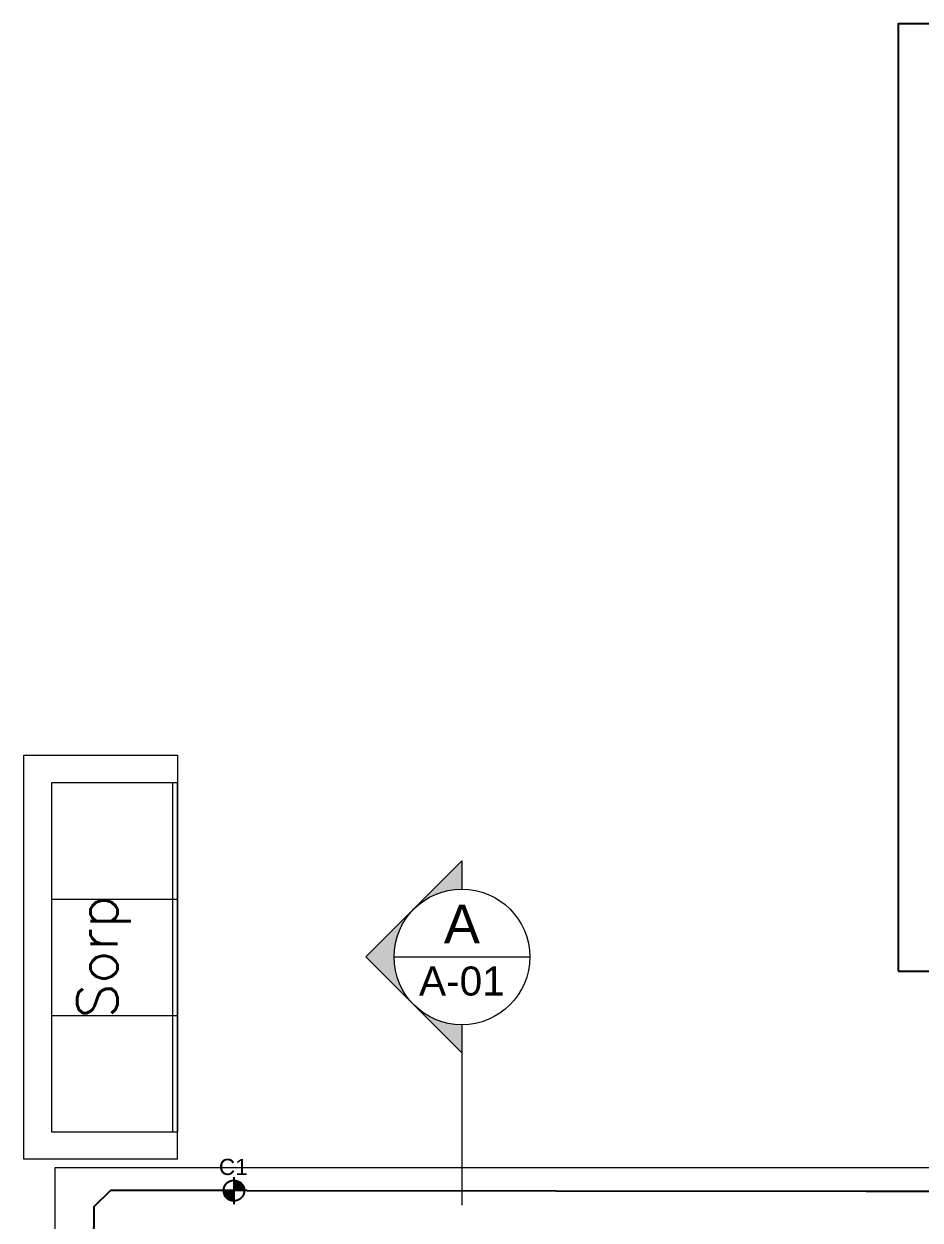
# Model space of a CAD drawing. Header units: millimetres. Extents: x 122681 to 489967, y 7796 to 82317.
# Drawn here: x 130043 to 135591, y 51612 to 59016 of the extents above; entities that cross this region are included whole.
import ezdxf
from ezdxf.enums import TextEntityAlignment as Align

# ---------------------------------------------------------------- set-up
doc = ezdxf.new("R2010")
doc.units = ezdxf.units.MM
doc.layers.add('Grunnur', color=252, linetype='Continuous', lineweight=18)
doc.layers.add('PDF2_HJ.L', color=7, linetype='Continuous', true_color=0xdcdcdc)
doc.layers.add('PDF_HJ.L', color=7, linetype='Continuous', true_color=0xdcdcdc)
doc.layers.add('PDF_R-SKYR-TEXTI', color=7, linetype='Continuous')
doc.layers.add('PDF_Text', color=7, linetype='Continuous')
doc.styles.add('ARIAL', font='txt', dxfattribs={"height": 0.2, "bigfont": 'ARIAL'})
doc.styles.add('PDF Arial', font='arial.ttf')
doc.styles.add('ROMANS', font='arial.ttf', dxfattribs={"height": 20})

msp = doc.modelspace()

# ---------------------------------------------------------------- hatches: boundary and pattern name
at = {"layer": 'Grunnur', "linetype": 'Continuous', "lineweight": 18}
h = msp.add_hatch(color=252, dxfattribs=at)
edge = h.paths.add_edge_path()
edge.add_line((132457.652196846, 52944.11696514684), (132754.6370449434, 52647.1321170494))
edge.add_line((132754.637044942, 52647.13211704894), (132754.637044942, 52821.10181324497))
edge.add_ellipse((132754.637044942, 53241.10181324427), major_axis=(-296.9848480975503, 296.9848480975502), ratio=0.9999999999998191, start_angle=90, end_angle=134.9999999999948, ccw=False)
edge = h.paths.add_edge_path()
edge.add_line((132160.6673487476, 53241.10181324427), (132457.652196845, 52944.11696514684))
edge.add_ellipse((132754.637044942, 53241.10181324427), major_axis=(-296.9848480974967, 296.9848480974964), ratio=1, start_angle=0, end_angle=90, ccw=False)
edge.add_line((132457.652196846, 53538.0866613417), (132160.6673487485, 53241.10181324427))
edge = h.paths.add_edge_path()
edge.add_line((132559.3706850759, 53639.80514957161), (132569.9056165835, 53618.29446876036))
edge.add_ellipse((132754.637044942, 53241.10181324427), major_axis=(-296.9848480973656, 296.9848480973654), ratio=0.9999999999985016, start_angle=314.9999999999571, end_angle=341.09346460229546, ccw=False)
edge.add_line((132754.637044942, 53661.10181324334), (132754.637044942, 53835.07150943937))
edge.add_line((132754.637044942, 53835.07150943913), (132559.3706850745, 53639.80514957137))
edge = h.paths.add_edge_path()
edge.add_ellipse((132754.637044942, 53241.10181324427), major_axis=(296.9848480994575, 296.9848480994575), ratio=0.9999999999933971, start_angle=431.0934646024378, end_angle=450, ccw=False)
edge.add_line((132569.9056165833, 53618.29446876013), (132559.3706850756, 53639.80514957137))
edge.add_line((132559.3706850759, 53639.80514957161), (132457.652196846, 53538.0866613417))

# ---------------------------------------------------------------- linework, layer by layer
at = {"color": 7, "linetype": 'Continuous', "lineweight": 25}
for p, q in [((130477.6489807305, 51696.38831905576), (130578.4622755982, 51796.21536380985)), ((131342.965233324, 51794.91840730781), (130578.4622755982, 51796.21536380985)), ((131424.9843689757, 51795.35862381202), (133341.1370645992, 51793.280791609)), ((133341.1370645992, 51793.280791609), (135257.2897602226, 51791.20295940599)), ((135257.2897602226, 51791.20295940599), (137007.2887313339, 51789.30530050556)), ((130465.5615362, 50210.46889938141), (130477.6489807305, 51696.38831905576))]:
    msp.add_line(p, q, dxfattribs=at)
at = {"layer": 'Grunnur', "color": 252, "linetype": 'Continuous', "lineweight": 18}
for p, q in [((130042.8097890013, 51989.52478978368), (130042.8097890013, 54489.52478978345)), ((130042.8097890013, 54489.52478978345), (130992.8097890013, 54489.52478978345)), ((130992.8097890013, 54489.52478978345), (130992.8097890013, 54319.52478978368)), ((130992.8097890013, 54319.52478978368), (130212.800695196, 54319.52478978368)), ((130212.8097890013, 54319.52478978368), (130212.8097890013, 52159.52478978368)), ((130962.8097890013, 54319.52478978368), (130962.8097890013, 52159.52478978368)), ((130992.8097890013, 52159.52478978368), (130992.8097890013, 54319.52478978368)), ((130992.8097890013, 54319.52478978368), (130992.8097890013, 52159.52478978368)), ((132160.6673487485, 53241.10181324474), (132754.6370449434, 53835.0715094396)), ((130212.8097890013, 53599.52478978345), (130992.8097890013, 53599.52478978345)), ((132334.6370449443, 53241.10181324474), (133174.637044942, 53241.10181324474)), ((130212.8097890013, 52879.52478978368), (130992.8097890013, 52879.52478978368)), ((132754.637044942, 52647.1321170494), (132754.637044942, 51705.4075471332)), ((130212.800695196, 52159.52478978368), (130992.8097890013, 52159.52478978368)), ((130992.8097890013, 51989.52478978368), (130992.8097890013, 52159.52478978368)), ((130992.8097890013, 51989.52478978368), (130042.8097890013, 51989.52478978368)), ((130234.3759120645, 51936.71339907571), (130234.3759120645, 41139.43167552519)), ((147439.0132117847, 51936.71339907571), (130234.3759120645, 51936.71339907571))]:
    msp.add_line(p, q, dxfattribs=at)
msp.add_lwpolyline([(132754.637044942, 52821.10181324567), (132754.637044942, 52647.1321170494), (132160.6673487476, 53241.10181324474), (132754.637044942, 53835.0715094396), (132754.637044942, 53661.10181324334)], dxfattribs=at)
msp.add_circle((132754.6370449434, 53241.10181324474), 419.9999999988, dxfattribs=at)
at = {"layer": 'PDF2_HJ.L', "lineweight": 25}
msp.add_lwpolyline([(135455.9381082747, 53152.42339077336), (142574.0948478747, 53152.42339077336), (142574.0948478747, 59016.48917937336), (135455.9381082747, 59016.48917937336)], close=True, dxfattribs=at)
at = {"layer": 'PDF_HJ.L', "lineweight": 25}
msp.add_lwpolyline([(135455.9381082747, 53152.42339077336), (142574.0948478747, 53152.42339077336), (142574.0948478747, 59016.48917937336), (135455.9381082747, 59016.48917937336)], close=True, dxfattribs=at)
at = {"layer": 'PDF_R-SKYR-TEXTI', "lineweight": 25}
for points in [[(131342.5261715596, 51877.99584693018), (131342.345998257, 51711.84212241806)], [(131424.9843689757, 51795.35862381202), (131258.8306444637, 51795.53879711461)]]:
    msp.add_lwpolyline(points, dxfattribs=at)
msp.add_circle((131342.965233324, 51794.91840730781), 64.02742473072077, dxfattribs=at)
at = {"layer": 'PDF_R-SKYR-TEXTI', "transparency": 33554559}
for points in [[(131342.4710867282, 51827.19725599654), (131397.502893573, 51827.13758076257), (131342.4802675335, 51835.66368781879)], [(131342.4802675335, 51835.66368781879), (131391.1622505115, 51835.61089818874), (131342.4894483387, 51844.13011964106)], [(131397.502893573, 51827.13758076257), (131342.4802675335, 51835.66368781879), (131391.1622505115, 51835.61089818874)], [(131342.4894483387, 51844.13011964106), (131383.7633034723, 51844.08536321558), (131342.4963339426, 51850.47994350777)], [(131391.1622505115, 51835.61089818874), (131342.4894483387, 51844.13011964106), (131383.7633034723, 51844.08536321558)], [(131342.4963339426, 51850.47994350777), (131374.2454532761, 51850.44551548817), (131342.5009243452, 51854.71315941891)], [(131383.7633034723, 51844.08536321558), (131342.4963339426, 51850.47994350777), (131374.2454532761, 51850.44551548817)], [(131363.6670039009, 51854.69020740585), (131342.5009243452, 51854.71315941891), (131342.5043671472, 51857.88807135228)], [(131374.2454532761, 51850.44551548817), (131342.5009243452, 51854.71315941891), (131363.6670039009, 51854.69020740585)], [(131353.087406925, 51857.87659534575), (131342.5043671472, 51857.88807135228), (131342.5055147478, 51858.94637533005)], [(131363.6670039009, 51854.69020740585), (131353.087406925, 51857.87659534575), (131342.5043671472, 51857.88807135228)], [(131279.9829528115, 51782.81619736813), (131342.4228875008, 51782.74848892957), (131277.8801160638, 51795.51814030287)], [(131342.4228875008, 51782.74848892957), (131277.8801160638, 51795.51814030287), (131342.4366587086, 51795.44813666299)], [(131283.1452411377, 51771.17141081057), (131342.4102638936, 51771.10714517396), (131279.9829528115, 51782.81619736813)], [(131342.4102638936, 51771.10714517396), (131279.9829528115, 51782.81619736813), (131342.4228875008, 51782.74848892957)], [(131289.4824413972, 51759.523181451), (131342.3976402864, 51759.46580141834), (131283.1452411377, 51771.17141081057)], [(131342.3976402864, 51759.46580141834), (131283.1452411377, 51771.17141081057), (131342.4102638936, 51771.10714517396)], [(131296.8802408358, 51749.99041244636), (131342.3873118805, 51749.94106561826), (131289.4824413972, 51759.523181451)], [(131342.3873118805, 51749.94106561826), (131289.4824413972, 51759.523181451), (131342.3976402864, 51759.46580141834)], [(131342.4366587086, 51795.44813666299), (131405.9348973756, 51795.37928062379), (131342.4481347151, 51806.03117644084)], [(131342.4481347151, 51806.03117644084), (131404.8880694044, 51805.96346800229), (131342.4596107217, 51816.61421621869)], [(131405.9348973756, 51795.37928062379), (131342.4481347151, 51806.03117644084), (131404.8880694044, 51805.96346800229)], [(131342.4596107217, 51816.61421621869), (131402.7829374554, 51816.54880298146), (131342.4710867282, 51827.19725599654)], [(131404.8880694044, 51805.96346800229), (131342.4596107217, 51816.61421621869), (131402.7829374554, 51816.54880298146)], [(131402.7829374554, 51816.54880298146), (131342.4710867282, 51827.19725599654), (131397.502893573, 51827.13758076257)], [(131306.3957958306, 51741.51365221823), (131342.3781310753, 51741.47463379601), (131296.8802408358, 51749.99041244636)], [(131342.3781310753, 51741.47463379601), (131296.8802408358, 51749.99041244636), (131342.3873118805, 51749.94106561826)], [(131318.031401583, 51736.20950872214), (131342.372393072, 51736.1831139071), (131306.3957958306, 51741.51365221823)], [(131342.372393072, 51736.1831139071), (131306.3957958306, 51741.51365221823), (131342.3781310753, 51741.47463379601)], [(131329.668154936, 51731.96366920379), (131342.3678026694, 51731.94989799593), (131318.031401583, 51736.20950872214)], [(131342.3678026694, 51731.94989799593), (131318.031401583, 51736.20950872214), (131342.372393072, 51736.1831139071)], [(131342.3666550688, 51730.89159401816), (131329.668154936, 51731.96366920379), (131342.3678026694, 51731.94989799593)]]:
    msp.add_solid(points, dxfattribs=at)

# ---------------------------------------------------------------- texts
at = {"layer": 'Grunnur', "color": 252, "linetype": 'Continuous', "lineweight": 18, "insert": (130371.6519702005, 52861.94173154076), "char_height": 250, "width": 889.8731249999998, "attachment_point": 1, "rotation": 90, "style": 'ARIAL'}
msp.add_mtext('Sorp', dxfattribs=at)
at = {"layer": 'Grunnur', "color": 252, "linetype": 'Continuous', "lineweight": 18, "style": 'ROMANS'}
for tag, text, height, p in [('A', 'A', 240, (132754.637044942, 53445.22743826183)), ('A-01', '1300', 180, (132754.6370449434, 53092.05792748193))]:
    msp.add_attdef(tag, text=text, height=height, dxfattribs=at).set_placement(p, align=Align.MIDDLE_CENTER)
at = {"layer": 'PDF_Text', "insert": (131250, 51890), "char_height": 99.99586758110979, "attachment_point": 7, "style": 'PDF Arial'}
msp.add_mtext('C1', dxfattribs=at)

doc.saveas('drawing.dxf')
